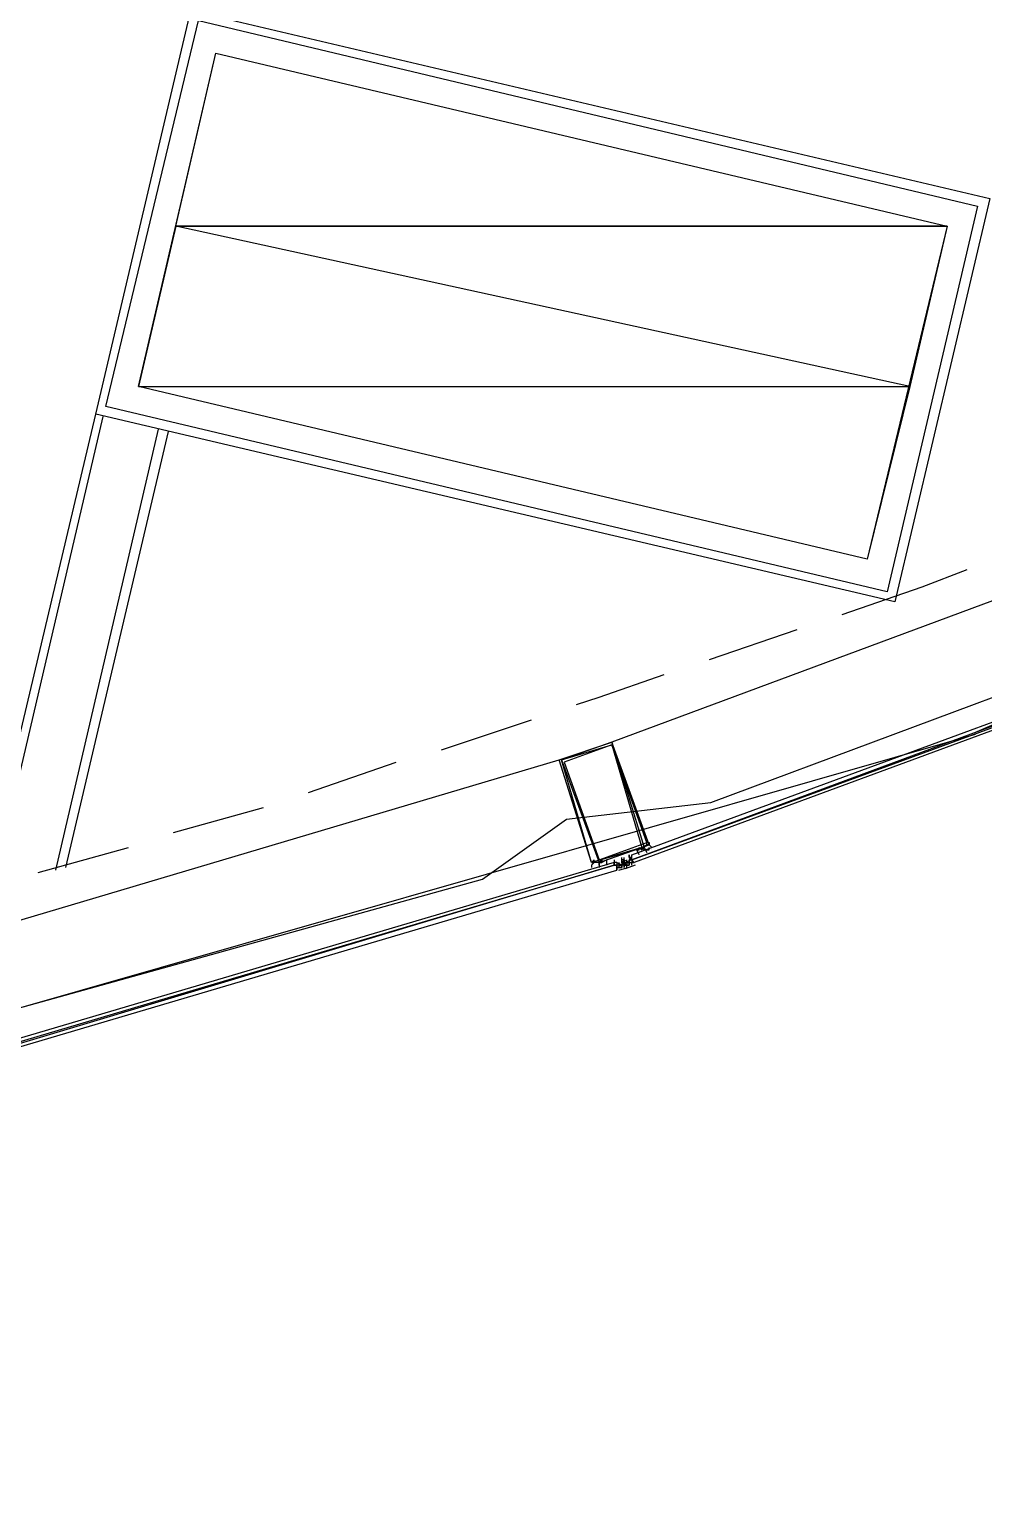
# Model space of a CAD drawing. Header units: feet. Extents: x -84 to 198, y -22 to 181.
# Drawn here: x 88.66 to 93.74, y 16.89 to 24.72 of the extents above; entities that cross this region are included whole.
import ezdxf

# ---------------------------------------------------------------- set-up
doc = ezdxf.new("R2010")
doc.units = ezdxf.units.FT
for name, color, linetype in [('A-AREA-UNIDAD', 30, 'CONTINUOUS'), ('A-LINEA', 7, 'CONTINUOUS'), ('A-MURO-CONCRETO', 8, 'CONTINUOUS')]:
    doc.layers.add(name, color=color, linetype=linetype)

msp = doc.modelspace()

# ---------------------------------------------------------------- linework, layer by layer
at = {"layer": 'A-AREA-UNIDAD'}
msp.add_lwpolyline([(76.608, 16.8889), (84.928, 18.4889), (91.072, 20.1956), (91.52, 20.5156), (92.288, 20.6044), (95.2, 21.6889), (95.328, 21.92), (95.84, 21.92), (99.008, 23.1644), (99.04, 23.3956), (99.84, 23.52), (102.592, 24.8889), (102.688, 25.1556), (103.168, 25.1556), (106.24, 26.72), (106.272, 27.0044), (106.88, 27.0756), (109.6, 28.7289)], dxfattribs=at)
at = {"layer": 'A-LINEA'}
for p, q in [((93.693, 20.9769), (103.4585, 25.128)), ((88.4133, 20.1378), (89.0133, 22.6711)), ((88.4667, 20.1511), (89.0533, 22.6578)), ((88.8, 20.2444), (89.3467, 22.5911)), ((88.8533, 20.2578), (89.4, 22.5778)), ((95.24, 22.2178), (91.76, 20.9244)), ((92.28, 21.3644), (92.7467, 21.5244)), ((90.8533, 20.8844), (91.3333, 21.0444)), ((83.1192, 17.9387), (93.6963, 20.9676)), ((87.9333, 19.7778), (91.48, 20.8311)), ((90.1467, 20.6578), (90.6133, 20.8178)), ((89.4267, 20.4444), (89.9067, 20.5778)), ((88.7067, 20.2311), (89.1867, 20.3644)), ((91.7733, 20.2978), (91.7733, 20.2978)), ((91.7733, 20.2844), (91.7733, 20.2844)), ((91.7733, 20.2844), (91.7733, 20.2844)), ((91.7733, 20.2844), (91.7733, 20.2844)), ((91.7733, 20.2844), (91.7733, 20.2844)), ((91.7733, 20.2844), (91.7733, 20.2844)), ((91.7733, 20.2844), (91.7733, 20.2844)), ((91.7867, 20.2844), (91.7733, 20.2844)), ((91.7733, 20.2844), (91.7733, 20.2844)), ((91.7733, 20.2844), (91.7733, 20.2844)), ((91.7733, 20.2844), (91.7733, 20.2844)), ((91.7733, 20.2844), (91.7733, 20.2844)), ((91.7867, 20.2844), (91.7867, 20.2844)), ((91.7867, 20.2844), (91.7867, 20.2711)), ((91.7867, 20.2844), (91.7867, 20.2844)), ((91.7867, 20.2844), (91.7867, 20.2844)), ((91.7867, 20.2844), (91.7867, 20.2711)), ((91.7867, 20.2844), (91.7867, 20.2844)), ((91.7867, 20.2844), (91.7867, 20.2844)), ((91.7867, 20.2844), (91.7867, 20.2844)), ((91.7867, 20.2844), (91.7867, 20.2844)), ((91.7867, 20.2844), (91.7867, 20.2844)), ((91.8, 20.2844), (91.8, 20.2844)), ((91.8, 20.2711), (91.8, 20.2844)), ((91.8, 20.2711), (91.8, 20.2844)), ((91.8, 20.2711), (91.8, 20.2844)), ((91.8267, 20.2978), (91.8133, 20.2978)), ((91.8267, 20.2978), (91.8133, 20.2978)), ((91.8133, 20.2978), (91.8133, 20.2978)), ((91.8133, 20.2978), (91.8133, 20.2978)), ((91.8133, 20.2978), (91.8133, 20.2844)), ((91.8133, 20.2978), (91.8133, 20.2978)), ((91.8133, 20.2978), (91.8133, 20.2978)), ((91.8133, 20.2978), (91.8133, 20.2978)), ((91.8133, 20.2978), (91.8133, 20.2978)), ((91.8133, 20.2978), (91.8133, 20.2978)), ((91.8133, 20.2978), (91.8133, 20.2978)), ((91.8133, 20.2978), (91.8133, 20.2978)), ((91.8133, 20.2978), (91.8133, 20.2978)), ((91.8133, 20.2844), (91.8133, 20.2844)), ((91.8133, 20.2844), (91.8133, 20.2844)), ((91.8133, 20.2844), (91.8133, 20.2844)), ((91.8133, 20.2844), (91.8133, 20.2844)), ((91.8133, 20.2844), (91.8133, 20.2844)), ((91.8133, 20.2844), (91.8133, 20.2844)), ((91.8133, 20.2844), (91.8133, 20.2844)), ((91.8133, 20.2844), (91.8133, 20.2844)), ((91.8133, 20.2844), (91.8133, 20.2844)), ((91.8133, 20.2844), (91.8133, 20.2844)), ((91.8133, 20.2844), (91.8133, 20.2844)), ((91.8133, 20.2844), (91.8133, 20.2844)), ((91.8133, 20.2844), (91.8133, 20.2711)), ((91.8133, 20.2844), (91.8133, 20.2844)), ((91.8133, 20.2844), (91.8133, 20.2844)), ((91.8133, 20.2844), (91.8133, 20.2844)), ((91.8133, 20.2844), (91.8133, 20.2844)), ((91.8133, 20.2844), (91.8133, 20.2844)), ((91.8133, 20.2844), (91.8133, 20.2844)), ((91.8133, 20.2844), (91.8133, 20.2844)), ((91.8133, 20.2844), (91.8133, 20.2844)), ((91.8133, 20.2844), (91.8133, 20.2844)), ((91.8133, 20.2844), (91.8133, 20.2711)), ((91.8133, 20.2844), (91.8133, 20.2844)), ((91.8133, 20.2844), (91.8133, 20.2844)), ((91.8133, 20.2844), (91.8133, 20.2844)), ((91.8133, 20.2844), (91.8133, 20.2844)), ((91.8133, 20.2844), (91.8133, 20.2844)), ((91.8133, 20.2844), (91.8133, 20.2844)), ((91.8133, 20.2844), (91.8133, 20.2844)), ((91.8133, 20.2844), (91.8133, 20.2844)), ((91.8133, 20.2844), (91.8133, 20.2844)), ((91.8267, 20.2844), (91.8133, 20.2844)), ((91.8267, 20.2844), (91.8133, 20.2844)), ((91.8267, 20.2978), (91.8267, 20.2978)), ((91.8267, 20.2978), (91.8267, 20.2978)), ((91.8267, 20.2978), (91.8267, 20.2978)), ((91.8267, 20.2978), (91.8267, 20.2978)), ((91.8267, 20.2978), (91.8267, 20.2978)), ((91.8267, 20.2978), (91.8267, 20.2978)), ((91.8267, 20.2978), (91.8267, 20.2978)), ((91.8267, 20.2978), (91.8267, 20.2978)), ((91.8267, 20.2978), (91.8267, 20.2978)), ((91.8267, 20.2978), (91.8267, 20.2978)), ((91.8267, 20.2978), (91.8267, 20.2978)), ((91.8267, 20.2978), (91.8267, 20.2978)), ((91.8267, 20.2978), (91.8267, 20.2978)), ((91.8267, 20.2978), (91.8267, 20.2978)), ((91.8267, 20.2978), (91.8267, 20.2978)), ((91.8267, 20.2978), (91.8267, 20.2978)), ((91.8267, 20.2978), (91.8267, 20.2978)), ((91.8267, 20.2844), (91.8267, 20.2844)), ((91.8267, 20.2844), (91.8267, 20.2844)), ((91.8267, 20.2844), (91.8267, 20.2844)), ((91.8267, 20.2844), (91.8267, 20.2844)), ((91.8267, 20.2844), (91.8267, 20.2844)), ((91.8267, 20.2844), (91.8267, 20.2844)), ((91.8267, 20.2844), (91.8267, 20.2844)), ((91.8267, 20.2844), (91.8267, 20.2844)), ((91.8267, 20.2844), (91.8267, 20.2844)), ((91.8267, 20.2844), (91.8267, 20.2844)), ((91.8267, 20.2844), (91.8267, 20.2844)), ((91.8267, 20.2844), (91.8267, 20.2844)), ((91.8267, 20.2844), (91.8267, 20.2844)), ((91.8267, 20.2844), (91.8267, 20.2844)), ((91.8267, 20.2711), (91.8267, 20.2844)), ((91.8267, 20.2711), (91.8267, 20.2844)), ((91.8267, 20.2844), (91.8267, 20.2844)), ((91.8267, 20.2844), (91.8267, 20.2844)), ((91.8267, 20.2844), (91.8267, 20.2844)), ((91.8267, 20.2844), (91.8267, 20.2844)), ((91.8267, 20.2844), (91.8267, 20.2844)), ((91.8267, 20.2844), (91.8267, 20.2844)), ((91.8267, 20.2844), (91.8267, 20.2844)), ((91.8267, 20.2844), (91.8267, 20.2844)), ((91.8267, 20.2844), (91.8267, 20.2844)), ((91.8267, 20.2844), (91.8267, 20.2844)), ((91.8267, 20.2844), (91.8267, 20.2844)), ((91.8267, 20.2844), (91.8267, 20.2844)), ((91.8267, 20.2711), (91.8267, 20.2844)), ((91.8267, 20.2844), (91.8267, 20.2844)), ((91.8267, 20.2844), (91.8267, 20.2844)), ((91.8267, 20.2844), (91.8267, 20.2844)), ((91.8267, 20.2844), (91.8267, 20.2844)), ((91.8267, 20.2844), (91.8267, 20.2844)), ((91.8267, 20.2844), (91.8267, 20.2844)), ((91.8267, 20.2844), (91.8267, 20.2844)), ((91.8267, 20.2844), (91.8267, 20.2844)), ((91.8267, 20.2844), (91.84, 20.2844)), ((91.8267, 20.2844), (91.84, 20.2844)), ((91.8267, 20.2844), (91.84, 20.2844)), ((91.8267, 20.2844), (91.84, 20.2844)), ((91.8267, 20.2844), (91.84, 20.2844)), ((91.8267, 20.2844), (91.84, 20.2844)), ((91.8267, 20.2844), (91.8267, 20.2844)), ((91.8267, 20.2844), (91.8267, 20.2844)), ((91.8267, 20.2844), (91.8267, 20.2844)), ((91.8267, 20.2844), (91.8267, 20.2844)), ((91.8267, 20.2844), (91.8267, 20.2844)), ((91.8267, 20.2844), (91.8267, 20.2844)), ((91.8267, 20.2844), (91.8267, 20.2844)), ((91.8267, 20.2844), (91.8267, 20.2844)), ((91.84, 20.2978), (91.84, 20.2978)), ((91.84, 20.2844), (91.84, 20.2978)), ((91.84, 20.2844), (91.84, 20.2978)), ((91.84, 20.2844), (91.84, 20.2978)), ((91.84, 20.2844), (91.84, 20.2711)), ((91.84, 20.2844), (91.84, 20.2844)), ((91.84, 20.2844), (91.84, 20.2844)), ((91.84, 20.2844), (91.8533, 20.2844)), ((91.84, 20.2844), (91.84, 20.2844)), ((91.84, 20.2844), (91.84, 20.2844)), ((91.84, 20.2844), (91.84, 20.2844)), ((91.84, 20.2844), (91.84, 20.2844)), ((91.84, 20.2844), (91.84, 20.2844)), ((91.84, 20.2844), (91.84, 20.2844)), ((91.84, 20.2844), (91.84, 20.2844)), ((91.84, 20.2844), (91.84, 20.2844)), ((91.84, 20.2844), (91.84, 20.2844)), ((91.84, 20.2844), (91.84, 20.2844)), ((91.84, 20.2844), (91.84, 20.2844)), ((91.84, 20.2844), (91.84, 20.2844)), ((91.84, 20.2844), (91.84, 20.2844)), ((91.84, 20.2844), (91.84, 20.2844)), ((91.84, 20.2844), (91.84, 20.2844)), ((91.84, 20.2844), (91.84, 20.2844)), ((91.84, 20.2844), (91.8533, 20.2844)), ((91.84, 20.2844), (91.84, 20.2844)), ((91.84, 20.2844), (91.84, 20.2844)), ((91.84, 20.2844), (91.84, 20.2844)), ((91.84, 20.2844), (91.84, 20.2844)), ((91.84, 20.2844), (91.84, 20.2844)), ((91.84, 20.2844), (91.84, 20.2844)), ((91.84, 20.2844), (91.84, 20.2844)), ((91.84, 20.2844), (91.84, 20.2844)), ((91.8533, 20.3244), (91.8533, 20.3244)), ((91.8533, 20.3111), (91.8533, 20.3244)), ((91.8533, 20.3244), (91.8533, 20.3111)), ((91.8533, 20.3111), (91.8533, 20.3111)), ((91.8533, 20.3111), (91.8667, 20.3111)), ((91.8667, 20.3111), (91.8533, 20.3111)), ((91.8533, 20.3111), (91.8533, 20.3111)), ((91.8533, 20.3111), (91.8667, 20.3111)), ((91.8533, 20.3111), (91.8533, 20.3111)), ((91.8533, 20.3111), (91.8533, 20.3111)), ((91.8533, 20.3111), (91.8533, 20.3111)), ((91.8533, 20.2978), (91.8533, 20.2844)), ((91.8533, 20.2978), (91.8533, 20.2978)), ((91.8533, 20.2978), (91.8533, 20.2978)), ((91.8533, 20.2978), (91.8533, 20.2978)), ((91.8533, 20.2978), (91.8533, 20.2978)), ((91.8533, 20.2978), (91.8533, 20.2978)), ((91.8533, 20.2978), (91.8533, 20.2978)), ((91.8533, 20.2978), (91.8533, 20.2978)), ((91.8533, 20.2844), (91.8533, 20.2978)), ((91.8533, 20.2978), (91.8533, 20.2978)), ((91.8533, 20.2978), (91.8533, 20.2978)), ((91.8533, 20.2978), (91.8533, 20.2978)), ((91.8533, 20.2978), (91.8533, 20.2978)), ((91.8533, 20.2978), (91.8533, 20.2978)), ((91.8533, 20.2978), (91.8533, 20.2978)), ((91.8533, 20.2978), (91.8667, 20.2978)), ((91.8533, 20.2978), (91.8533, 20.2978)), ((91.8667, 20.2978), (91.8533, 20.2978)), ((91.8533, 20.2978), (91.8533, 20.2978)), ((91.8533, 20.2978), (91.8533, 20.2978)), ((91.8667, 20.2978), (91.8533, 20.2978)), ((91.8533, 20.2978), (91.8533, 20.2978)), ((91.8533, 20.2978), (91.8533, 20.2978)), ((91.8533, 20.2844), (91.8533, 20.2844)), ((91.8533, 20.2844), (91.8533, 20.2844)), ((91.8533, 20.2844), (91.8533, 20.2844)), ((91.8533, 20.2844), (91.8667, 20.2844)), ((91.8533, 20.2844), (91.8533, 20.2844)), ((91.8533, 20.2844), (91.8533, 20.2844)), ((91.8533, 20.2844), (91.8533, 20.2711)), ((91.8533, 20.2844), (91.8533, 20.2844)), ((91.8533, 20.2844), (91.8533, 20.2844)), ((91.8533, 20.2844), (91.8533, 20.2844)), ((91.8533, 20.2711), (91.8533, 20.2844)), ((91.8533, 20.2844), (91.8533, 20.2844)), ((91.8533, 20.2844), (91.8533, 20.2844)), ((91.8533, 20.2844), (91.8533, 20.2844)), ((91.8533, 20.2844), (91.8533, 20.2844)), ((91.8533, 20.2844), (91.8533, 20.2844)), ((91.8533, 20.2844), (91.8533, 20.2844)), ((91.8533, 20.2844), (91.8533, 20.2844)), ((91.8533, 20.2844), (91.8533, 20.2844)), ((91.8533, 20.2844), (91.8533, 20.2844)), ((91.8533, 20.2844), (91.8533, 20.2844)), ((91.8533, 20.2844), (91.8533, 20.2844)), ((91.8533, 20.2844), (91.8533, 20.2844)), ((91.8533, 20.2844), (91.8533, 20.2844)), ((91.8533, 20.2844), (91.8533, 20.2844)), ((91.8533, 20.2844), (91.8533, 20.2844)), ((91.8533, 20.2844), (91.8533, 20.2711)), ((91.8533, 20.2844), (91.8533, 20.2844)), ((91.8533, 20.2844), (91.8533, 20.2844)), ((91.8667, 20.3111), (91.8667, 20.3111)), ((91.8667, 20.3111), (91.8667, 20.3111)), ((91.8667, 20.3111), (91.8667, 20.3111)), ((91.8667, 20.3111), (91.8667, 20.3111)), ((91.8667, 20.2978), (91.8667, 20.2978)), ((91.8667, 20.2978), (91.8667, 20.2978)), ((91.8667, 20.2978), (91.8667, 20.2978)), ((91.8667, 20.2978), (91.8667, 20.2978)), ((91.8667, 20.2978), (91.8667, 20.2978)), ((91.8667, 20.2978), (91.8667, 20.2978)), ((91.8667, 20.2978), (91.8667, 20.2978)), ((91.8667, 20.2978), (91.8667, 20.2978)), ((91.8667, 20.2978), (91.8667, 20.2978)), ((91.8667, 20.2978), (91.8667, 20.2978)), ((91.8667, 20.2844), (91.8667, 20.2844)), ((91.8667, 20.2844), (91.8667, 20.2844)), ((91.8667, 20.2844), (91.8667, 20.2844)), ((91.8667, 20.2844), (91.8667, 20.2844)), ((91.8667, 20.2844), (91.8667, 20.2844)), ((91.8667, 20.2844), (91.8667, 20.2844)), ((91.8667, 20.2844), (91.8667, 20.2844)), ((91.8667, 20.2844), (91.8667, 20.2844)), ((91.8667, 20.2844), (91.8667, 20.2844)), ((91.8667, 20.2844), (91.8667, 20.2844)), ((91.8667, 20.2844), (91.8667, 20.2844)), ((91.8667, 20.2844), (91.8667, 20.2844)), ((91.8667, 20.2844), (91.8667, 20.2844)), ((91.8667, 20.2844), (91.8667, 20.2844)), ((91.8667, 20.2844), (91.8667, 20.2844)), ((91.8667, 20.2844), (91.8667, 20.2844)), ((91.8667, 20.2844), (91.8667, 20.2844)), ((91.8667, 20.2844), (91.8667, 20.2844)), ((91.8667, 20.2711), (91.8667, 20.2844)), ((91.8667, 20.2844), (91.8667, 20.2844)), ((91.8667, 20.2844), (91.8667, 20.2844)), ((91.8667, 20.2844), (91.8667, 20.2844)), ((91.8667, 20.2844), (91.8667, 20.2844)), ((91.8667, 20.2844), (91.8667, 20.2844)), ((91.8667, 20.2844), (91.8667, 20.2844)), ((91.8667, 20.2844), (91.8667, 20.2844)), ((91.8667, 20.2844), (91.8667, 20.2844)), ((91.88, 20.2844), (91.88, 20.2844)), ((91.88, 20.2844), (91.88, 20.2844)), ((91.88, 20.2844), (91.88, 20.2844)), ((91.9733, 20.3511), (91.9733, 20.3511)), ((91.68, 20.2578), (91.68, 20.2578)), ((91.72, 20.2711), (91.72, 20.2711)), ((91.72, 20.2711), (91.72, 20.2711)), ((91.72, 20.2578), (91.72, 20.2578)), ((91.7867, 20.2711), (91.7733, 20.2711)), ((91.7733, 20.2711), (91.7733, 20.2711)), ((91.7733, 20.2711), (91.7733, 20.2711)), ((91.7733, 20.2711), (91.7733, 20.2711)), ((91.7867, 20.2711), (91.7867, 20.2711)), ((91.7867, 20.2711), (91.7867, 20.2711)), ((91.7867, 20.2711), (91.7867, 20.2578)), ((91.7867, 20.2711), (91.7867, 20.2711)), ((91.7867, 20.2711), (91.7867, 20.2711)), ((91.8, 20.2711), (91.7867, 20.2711)), ((91.7867, 20.2711), (91.7867, 20.2711)), ((91.7867, 20.2711), (91.7867, 20.2711)), ((91.7867, 20.2711), (91.7867, 20.2711)), ((91.7867, 20.2711), (91.7867, 20.2711)), ((91.7867, 20.2711), (91.7867, 20.2711)), ((91.7867, 20.2711), (91.7867, 20.2578)), ((91.8, 20.2711), (91.7867, 20.2711)), ((91.7867, 20.2711), (91.7867, 20.2711)), ((91.7867, 20.2711), (91.7867, 20.2711)), ((91.7867, 20.2711), (91.7867, 20.2711)), ((91.7867, 20.2711), (91.7867, 20.2711)), ((91.7867, 20.2711), (91.7867, 20.2711)), ((91.7867, 20.2711), (91.7867, 20.2711)), ((91.7867, 20.2711), (91.7867, 20.2711)), ((91.7867, 20.2711), (91.7867, 20.2711)), ((91.7867, 20.2711), (91.7867, 20.2711)), ((91.7867, 20.2711), (91.7867, 20.2711)), ((91.7867, 20.2711), (91.7867, 20.2711)), ((91.7867, 20.2711), (91.7867, 20.2711)), ((91.7867, 20.2711), (91.7867, 20.2711)), ((91.7867, 20.2578), (91.7867, 20.2578)), ((91.7867, 20.2578), (91.7867, 20.2578)), ((91.7867, 20.2578), (91.7867, 20.2578)), ((91.7867, 20.2578), (91.7867, 20.2578)), ((91.7867, 20.2578), (91.7867, 20.2578)), ((91.8, 20.2578), (91.7867, 20.2578)), ((91.7867, 20.2578), (91.7867, 20.2578)), ((91.7867, 20.2578), (91.7867, 20.2578)), ((91.7867, 20.2578), (91.7867, 20.2578)), ((91.7867, 20.2578), (91.7867, 20.2578)), ((91.7867, 20.2578), (91.7867, 20.2578)), ((91.7867, 20.2578), (91.7867, 20.2578)), ((91.7867, 20.2578), (91.7867, 20.2578)), ((91.7867, 20.2578), (91.7867, 20.2578)), ((91.7867, 20.2578), (91.7867, 20.2578)), ((91.7867, 20.2578), (91.7867, 20.2578)), ((91.7867, 20.2578), (91.8, 20.2578)), ((91.7867, 20.2578), (91.7867, 20.2578)), ((91.7867, 20.2578), (91.7867, 20.2578)), ((91.7867, 20.2578), (91.7867, 20.2578)), ((91.7867, 20.2444), (91.7867, 20.2578)), ((91.7867, 20.2578), (91.7867, 20.2578)), ((91.7867, 20.2444), (91.7867, 20.2578)), ((91.7867, 20.2444), (91.7867, 20.2444)), ((91.7867, 20.2444), (91.7867, 20.2444)), ((91.7867, 20.2444), (91.7867, 20.2444)), ((91.7867, 20.2444), (91.7867, 20.2444)), ((91.8512, 20.2577), (91.7956, 20.2411)), ((91.8, 20.2711), (91.8, 20.2711)), ((91.8, 20.2711), (91.8, 20.2711)), ((91.8, 20.2711), (91.8, 20.2711)), ((91.8, 20.2711), (91.8, 20.2711)), ((91.8, 20.2711), (91.8, 20.2711)), ((91.8, 20.2711), (91.8, 20.2711)), ((91.8, 20.2711), (91.8, 20.2711)), ((91.8, 20.2711), (91.8, 20.2711)), ((91.8, 20.2711), (91.8, 20.2711)), ((91.8, 20.2578), (91.8, 20.2711)), ((91.8, 20.2711), (91.8, 20.2711)), ((91.8, 20.2711), (91.8, 20.2711)), ((91.8, 20.2711), (91.8, 20.2711)), ((91.8, 20.2711), (91.8, 20.2711)), ((91.8, 20.2711), (91.8, 20.2711)), ((91.8, 20.2711), (91.8, 20.2711)), ((91.8, 20.2711), (91.8, 20.2711)), ((91.8, 20.2711), (91.8, 20.2711)), ((91.8, 20.2711), (91.8, 20.2711)), ((91.8, 20.2711), (91.8, 20.2711)), ((91.8, 20.2711), (91.8, 20.2711)), ((91.8, 20.2711), (91.8, 20.2711)), ((91.8, 20.2711), (91.8, 20.2711)), ((91.8133, 20.2711), (91.8, 20.2711)), ((91.8, 20.2711), (91.8, 20.2711)), ((91.8, 20.2711), (91.8, 20.2711)), ((91.8, 20.2711), (91.8133, 20.2711)), ((91.8, 20.2711), (91.8133, 20.2711)), ((91.8, 20.2711), (91.8133, 20.2711)), ((91.8, 20.2711), (91.8133, 20.2711)), ((91.8, 20.2578), (91.8, 20.2578)), ((91.8, 20.2578), (91.8, 20.2578)), ((91.8, 20.2578), (91.8, 20.2578)), ((91.8, 20.2578), (91.8, 20.2578)), ((91.8, 20.2578), (91.8, 20.2578)), ((91.8, 20.2578), (91.8, 20.2578)), ((91.8, 20.2578), (91.8, 20.2578)), ((91.8133, 20.2578), (91.8, 20.2578)), ((91.8, 20.2578), (91.8, 20.2578)), ((91.8133, 20.2578), (91.8, 20.2578)), ((91.8, 20.2578), (91.8, 20.2578)), ((91.8, 20.2578), (91.8, 20.2578)), ((91.8, 20.2578), (91.8, 20.2578)), ((91.8, 20.2578), (91.8133, 20.2578)), ((91.8133, 20.2711), (91.8133, 20.2711)), ((91.8133, 20.2711), (91.8133, 20.2711)), ((91.8267, 20.2711), (91.8133, 20.2711)), ((91.8133, 20.2711), (91.8133, 20.2578)), ((91.8133, 20.2711), (91.8133, 20.2711)), ((91.8133, 20.2711), (91.8133, 20.2711)), ((91.8133, 20.2711), (91.8133, 20.2711)), ((91.8133, 20.2711), (91.8133, 20.2578)), ((91.8133, 20.2711), (91.8133, 20.2711)), ((91.8133, 20.2711), (91.8133, 20.2711)), ((91.8133, 20.2711), (91.8133, 20.2711)), ((91.8133, 20.2711), (91.8133, 20.2711)), ((91.8133, 20.2711), (91.8133, 20.2711)), ((91.8133, 20.2711), (91.8133, 20.2711)), ((91.8133, 20.2711), (91.8133, 20.2711)), ((91.8267, 20.2711), (91.8133, 20.2711)), ((91.8267, 20.2711), (91.8133, 20.2711)), ((91.8133, 20.2711), (91.8133, 20.2711)), ((91.8133, 20.2711), (91.8133, 20.2711)), ((91.8133, 20.2711), (91.8133, 20.2711)), ((91.8133, 20.2711), (91.8133, 20.2711)), ((91.8133, 20.2711), (91.8133, 20.2711)), ((91.8133, 20.2578), (91.8133, 20.2711)), ((91.8133, 20.2578), (91.8133, 20.2711)), ((91.8133, 20.2578), (91.8133, 20.2711)), ((91.8133, 20.2711), (91.8133, 20.2711)), ((91.8133, 20.2711), (91.8133, 20.2711)), ((91.8133, 20.2711), (91.8133, 20.2711)), ((91.8133, 20.2711), (91.8133, 20.2711)), ((91.8133, 20.2711), (91.8133, 20.2711)), ((91.8133, 20.2578), (91.8133, 20.2578)), ((91.8133, 20.2578), (91.8133, 20.2578)), ((91.8133, 20.2578), (91.8133, 20.2578)), ((91.8133, 20.2578), (91.8133, 20.2578)), ((91.8133, 20.2578), (91.8133, 20.2578)), ((91.8133, 20.2578), (91.8133, 20.2578)), ((91.8133, 20.2578), (91.8133, 20.2578)), ((91.8133, 20.2578), (91.8133, 20.2578)), ((91.8267, 20.2711), (91.8267, 20.2578)), ((91.8267, 20.2711), (91.8267, 20.2711)), ((91.8267, 20.2711), (91.8267, 20.2711)), ((91.8267, 20.2711), (91.8267, 20.2711)), ((91.8267, 20.2711), (91.8267, 20.2711)), ((91.8267, 20.2711), (91.8267, 20.2711)), ((91.8267, 20.2711), (91.8267, 20.2711)), ((91.8267, 20.2711), (91.8267, 20.2711)), ((91.8267, 20.2711), (91.8267, 20.2578)), ((91.8267, 20.2711), (91.8267, 20.2711)), ((91.8267, 20.2578), (91.8267, 20.2711)), ((91.8267, 20.2711), (91.8267, 20.2711)), ((91.8267, 20.2711), (91.8267, 20.2711)), ((91.8267, 20.2711), (91.8267, 20.2711)), ((91.8267, 20.2711), (91.8267, 20.2711)), ((91.8267, 20.2711), (91.8267, 20.2711)), ((91.8267, 20.2711), (91.8267, 20.2711)), ((91.8267, 20.2711), (91.8267, 20.2711)), ((91.8267, 20.2711), (91.8267, 20.2711)), ((91.8267, 20.2711), (91.8267, 20.2711)), ((91.8267, 20.2711), (91.8267, 20.2711)), ((91.8267, 20.2711), (91.8267, 20.2711)), ((91.8267, 20.2711), (91.84, 20.2711)), ((91.8267, 20.2711), (91.8267, 20.2711)), ((91.8267, 20.2711), (91.8267, 20.2711)), ((91.8267, 20.2711), (91.8267, 20.2711)), ((91.8267, 20.2578), (91.8267, 20.2711)), ((91.84, 20.2711), (91.8267, 20.2711)), ((91.8267, 20.2711), (91.84, 20.2711)), ((91.84, 20.2711), (91.8267, 20.2711)), ((91.8267, 20.2711), (91.8267, 20.2711)), ((91.8267, 20.2711), (91.8267, 20.2711)), ((91.8267, 20.2711), (91.8267, 20.2711)), ((91.8267, 20.2711), (91.8267, 20.2711)), ((91.8267, 20.2578), (91.8267, 20.2711)), ((91.84, 20.2711), (91.8267, 20.2711)), ((91.8267, 20.2711), (91.8267, 20.2711)), ((91.8267, 20.2711), (91.8267, 20.2711)), ((91.8267, 20.2711), (91.8267, 20.2711)), ((91.8267, 20.2711), (91.8267, 20.2711)), ((91.84, 20.2711), (91.8267, 20.2711)), ((91.8267, 20.2711), (91.8267, 20.2711)), ((91.8267, 20.2711), (91.8267, 20.2711)), ((91.8267, 20.2711), (91.8267, 20.2711)), ((91.8267, 20.2578), (91.8267, 20.2578)), ((91.8267, 20.2578), (91.8267, 20.2578)), ((91.8267, 20.2578), (91.8267, 20.2578)), ((91.8267, 20.2578), (91.8267, 20.2578)), ((91.8267, 20.2578), (91.8267, 20.2578)), ((91.8267, 20.2578), (91.8267, 20.2578)), ((91.8267, 20.2578), (91.8267, 20.2578)), ((91.8267, 20.2578), (91.8267, 20.2578)), ((91.8267, 20.2578), (91.8267, 20.2578)), ((91.8856, 20.2711), (91.8312, 20.251)), ((91.84, 20.2578), (91.84, 20.2711)), ((91.84, 20.2578), (91.84, 20.2711)), ((91.84, 20.2711), (91.84, 20.2711)), ((91.84, 20.2711), (91.84, 20.2711)), ((91.84, 20.2711), (91.8533, 20.2711)), ((91.84, 20.2711), (91.84, 20.2711)), ((91.84, 20.2711), (91.84, 20.2711)), ((91.84, 20.2711), (91.84, 20.2711)), ((91.84, 20.2711), (91.84, 20.2711)), ((91.84, 20.2711), (91.84, 20.2711)), ((91.84, 20.2711), (91.84, 20.2711)), ((91.84, 20.2711), (91.84, 20.2711)), ((91.84, 20.2711), (91.84, 20.2711)), ((91.84, 20.2711), (91.84, 20.2711)), ((91.84, 20.2711), (91.84, 20.2711)), ((91.84, 20.2711), (91.84, 20.2711)), ((91.84, 20.2711), (91.84, 20.2711)), ((91.84, 20.2711), (91.84, 20.2711)), ((91.84, 20.2711), (91.84, 20.2711)), ((91.84, 20.2711), (91.84, 20.2711)), ((91.84, 20.2711), (91.84, 20.2711)), ((91.84, 20.2711), (91.84, 20.2711)), ((91.84, 20.2711), (91.84, 20.2711)), ((91.84, 20.2711), (91.84, 20.2711)), ((91.84, 20.2711), (91.84, 20.2711)), ((91.84, 20.2711), (91.84, 20.2711)), ((91.84, 20.2578), (91.84, 20.2578)), ((91.8533, 20.2711), (91.8533, 20.2711)), ((91.8533, 20.2711), (91.8533, 20.2711)), ((91.8533, 20.2711), (91.8533, 20.2711)), ((91.8533, 20.2711), (91.8533, 20.2711)), ((91.8533, 20.2711), (91.8533, 20.2711)), ((91.8533, 20.2711), (91.8533, 20.2711)), ((91.8533, 20.2711), (91.8533, 20.2711)), ((91.8533, 20.2711), (91.8533, 20.2711)), ((91.8533, 20.2711), (91.8533, 20.2711)), ((91.8667, 20.2711), (91.8667, 20.2711))]:
    msp.add_line(p, q, dxfattribs=at)
for points in [[(89.52, 24.8178), (93.7733, 23.8178), (93.2667, 21.6711), (89.0133, 22.6711), (89.52, 24.8178)], [(89.56, 24.7644), (93.7067, 23.7778), (93.2267, 21.7244), (89.0667, 22.7111), (89.56, 24.7644)], [(93.5467, 23.6711), (93.12, 21.8978), (89.24, 22.8178), (89.6533, 24.5911), (93.5467, 23.6711)], [(92.9867, 21.6044), (93.4133, 21.7511), (93.6533, 21.8444)], [(95.5733, 21.6711), (91.8667, 20.2978), (91.8667, 20.3111), (91.8667, 20.3244), (95.56, 21.6844), (95.5733, 21.6711)], [(95.5733, 21.6444), (91.88, 20.2844), (91.8667, 20.2978), (95.5733, 21.6578), (95.5733, 21.6444)], [(91.5733, 21.1244), (91.6933, 21.1644), (92.04, 21.2844)], [(91.48, 20.8311), (91.76, 20.9244), (91.9333, 20.3644), (91.6533, 20.2844), (91.48, 20.8311)], [(91.76, 20.9244), (91.4933, 20.8311), (91.6933, 20.2844), (91.96, 20.3778), (91.76, 20.9244)], [(91.4933, 20.8311), (91.76, 20.9111), (91.92, 20.3644), (91.6533, 20.2844), (91.4933, 20.8311)], [(91.76, 20.9111), (91.5067, 20.8178), (91.6933, 20.2978), (91.9467, 20.3911), (91.76, 20.9111)], [(91.9067, 20.3244), (91.9067, 20.3244), (91.9067, 20.3244), (91.9067, 20.3244), (91.8933, 20.3511), (91.8933, 20.3511), (91.9067, 20.3511), (91.9067, 20.3511), (91.9067, 20.3644), (91.9067, 20.3644), (91.9067, 20.3644), (91.9067, 20.3644)], [(91.9067, 20.3644), (91.92, 20.3511), (91.92, 20.3511)], [(91.9467, 20.3511), (91.9467, 20.3511), (91.9333, 20.3511), (91.9333, 20.3511), (91.92, 20.3644), (91.92, 20.3644), (91.9467, 20.3778), (91.9467, 20.3778), (91.9467, 20.3778), (91.9467, 20.3778), (91.9467, 20.3778), (91.9467, 20.3778), (91.9467, 20.3911)], [(91.92, 20.3644), (91.92, 20.3644), (91.92, 20.3644), (91.92, 20.3644), (91.92, 20.3644), (91.92, 20.3511), (91.92, 20.3511), (91.9333, 20.3644), (91.9333, 20.3644), (91.9467, 20.3378), (91.9467, 20.3378)], [(91.92, 20.3511), (91.92, 20.3644), (91.92, 20.3644)], [(91.9467, 20.3911), (91.96, 20.3911), (91.96, 20.3778), (91.9467, 20.3778), (91.96, 20.3778), (91.96, 20.3778), (91.96, 20.3778), (91.96, 20.3778), (91.9733, 20.3644), (91.9733, 20.3644)], [(91.9467, 20.3511), (91.96, 20.3511), (91.96, 20.3511), (91.96, 20.3644)], [(88, 19.1511), (91.7733, 20.2711), (91.7733, 20.2844), (87.9867, 19.1644), (88, 19.1511)], [(91.6667, 20.2978), (91.6533, 20.2844), (91.6533, 20.2844), (91.6667, 20.2844), (91.6667, 20.2844), (91.6667, 20.2844), (91.6533, 20.2711), (91.6533, 20.2711), (91.6533, 20.2578), (91.6533, 20.2578)], [(91.6933, 20.2711), (91.6933, 20.2711), (91.6933, 20.2711), (91.6933, 20.2844), (91.6933, 20.2844), (91.6667, 20.2844), (91.6667, 20.2844), (91.6667, 20.2844), (91.6667, 20.2844), (91.6667, 20.2844), (91.6667, 20.2844), (91.6667, 20.2978)], [(91.7333, 20.2711), (91.7333, 20.2711), (91.7333, 20.2711), (91.7333, 20.2978), (91.7333, 20.2978), (91.7067, 20.2844), (91.7067, 20.2844), (91.7067, 20.2978), (91.7067, 20.2978), (91.7067, 20.2978), (91.7067, 20.2978), (91.7067, 20.2978), (91.6933, 20.2844), (91.6933, 20.2844), (91.6933, 20.2844), (91.7067, 20.2844), (91.7067, 20.2844), (91.6933, 20.2844), (91.6933, 20.2844), (91.6933, 20.2578), (91.6933, 20.2578)], [(91.7067, 20.2978), (91.7067, 20.2978), (91.7067, 20.2844), (91.7067, 20.2844), (91.7067, 20.2844)], [(91.7733, 20.2978), (91.7733, 20.2844), (91.7733, 20.2711), (91.7867, 20.2711), (91.7867, 20.2578), (91.7867, 20.2444)], [(91.7879, 20.2843), (91.8129, 20.2721), (91.8259, 20.2967)], [(91.8267, 20.2578), (91.8267, 20.2711), (91.8133, 20.2844), (91.8133, 20.2978), (91.8133, 20.3111)], [(91.8267, 20.2711), (91.8267, 20.2844), (91.8133, 20.2844)], [(91.84, 20.2711), (91.8267, 20.2844), (91.8267, 20.2978), (91.8267, 20.3111)], [(91.8267, 20.2978), (91.8267, 20.2844), (91.8267, 20.2711)], [(91.8279, 20.2974), (91.8531, 20.2855), (91.8658, 20.3102)], [(91.8533, 20.3244), (91.8533, 20.3111), (91.8667, 20.2978), (91.8667, 20.2844), (91.88, 20.2844)], [(91.92, 20.3378), (91.92, 20.3378), (91.92, 20.3378)], [(91.9333, 20.3378), (91.9333, 20.3378), (91.9333, 20.3378)], [(88, 19.1244), (91.7867, 20.2444), (91.7867, 20.2711), (91.7733, 20.2711), (88, 19.1378), (88, 19.1244)], [(91.6667, 20.2578), (91.6667, 20.2578), (91.6667, 20.2578)], [(91.68, 20.2578), (91.68, 20.2578), (91.68, 20.2578)], [(91.7067, 20.2578), (91.7067, 20.2578), (91.7067, 20.2578)], [(91.8, 20.2578), (91.8, 20.2578), (91.8, 20.2711)], [(91.8267, 20.2711), (91.8267, 20.2711), (91.8133, 20.2711), (91.8133, 20.2711)], [(91.84, 20.2711), (91.8267, 20.2711), (91.8267, 20.2578)]]:
    msp.add_lwpolyline(points, dxfattribs=at)
for points in [[(91.9467, 20.3778), (91.9467, 20.3778), (91.9467, 20.3778), (91.9467, 20.3778)], [(91.6667, 20.2844), (91.6667, 20.2844), (91.6667, 20.2844), (91.6667, 20.2844)]]:
    msp.add_lwpolyline(points, close=True, dxfattribs=at)
at = {"layer": 'A-MURO-CONCRETO'}
for points in [[(89.6533, 24.5911), (93.5467, 23.6711), (89.44, 23.6711), (89.6533, 24.5911), (89.6533, 24.5911)], [(89.44, 23.6711), (89.24, 22.8178), (93.3467, 22.8178), (89.44, 23.6711)], [(89.44, 23.6711), (93.5467, 23.6711), (93.3467, 22.8178), (89.44, 23.6711), (89.44, 23.6711)], [(89.24, 22.8178), (93.3467, 22.8178), (93.12, 21.8978), (89.24, 22.8178), (89.24, 22.8178)]]:
    msp.add_lwpolyline(points, dxfattribs=at)

doc.saveas('drawing.dxf')
